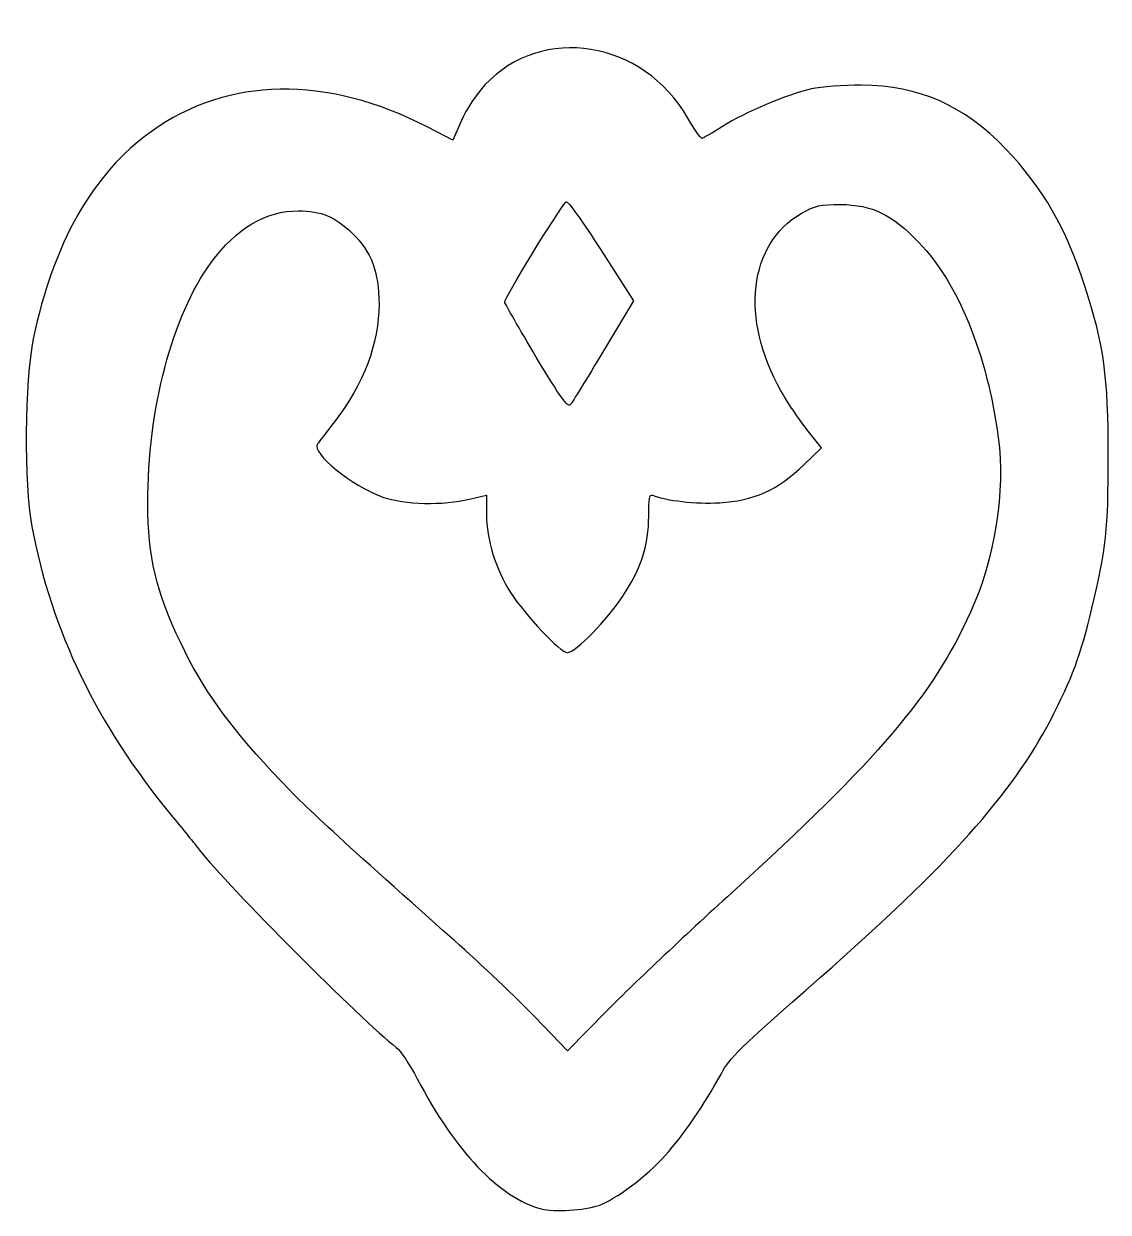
# Model space of a CAD drawing. Header units: centimetres. Extents: x -3.15 to 1.34, y 1.53 to 6.44.
import ezdxf

# ---------------------------------------------------------------- set-up
doc = ezdxf.new("R2010")
doc.units = ezdxf.units.CM
doc.header["$MEASUREMENT"] = 0
doc.layers.add('Layer 1', color=7, linetype='Continuous')

msp = doc.modelspace()

# ---------------------------------------------------------------- linework, layer by layer
at = {"layer": 'Layer 1', "color": 56}
for points, knots in [([(-1.00685, 1.54148), (-1.17916, 1.58631), (-1.36563, 1.78196), (-1.51999, 2.07986), (-1.51999, 2.07986), (-1.54936, 2.13654), (-1.58854, 2.1947), (-1.60706, 2.20911), (-1.60706, 2.20911), (-1.74905, 2.31962), (-2.3063, 2.87868), (-2.42094, 3.02564), (-2.42094, 3.02564), (-2.44, 3.05007), (-2.49272, 3.11523), (-2.5381, 3.17043), (-2.5381, 3.17043), (-2.84695, 3.54616), (-3.03275, 3.93093), (-3.11472, 4.36456), (-3.11472, 4.36456), (-3.1481, 4.54115), (-3.14474, 4.96653), (-3.10858, 5.14111), (-3.10858, 5.14111), (-3.02693, 5.53532), (-2.86145, 5.82635), (-2.62161, 5.99751), (-2.62161, 5.99751), (-2.30178, 6.22577), (-1.89681, 6.23242), (-1.47629, 6.01631), (-1.47629, 6.01631), (-1.47629, 6.01631), (-1.37265, 5.96305), (-1.37265, 5.96305), (-1.37265, 5.96305), (-1.37265, 5.96305), (-1.33715, 6.04401), (-1.33715, 6.04401), (-1.33715, 6.04401), (-1.31671, 6.09061), (-1.27537, 6.15304), (-1.23974, 6.19112), (-1.23974, 6.19112), (-1.00309, 6.44406), (-0.58699, 6.37607), (-0.40017, 6.05393), (-0.40017, 6.05393), (-0.37341, 6.00779), (-0.34751, 5.97003), (-0.34261, 5.97002), (-0.34261, 5.97002), (-0.33771, 5.97), (-0.29906, 5.99212), (-0.25671, 6.01916), (-0.25671, 6.01916), (-0.16432, 6.07817), (0.01008, 6.15192), (0.11065, 6.17451), (0.11065, 6.17451), (0.15078, 6.18353), (0.24383, 6.19038), (0.31741, 6.18975), (0.31741, 6.18975), (0.55893, 6.18766), (0.74152, 6.1072), (0.91432, 5.92668), (0.91432, 5.92668), (1.07038, 5.76367), (1.16399, 5.60105), (1.24371, 5.3545), (1.24371, 5.3545), (1.32136, 5.11431), (1.33904, 4.98487), (1.33904, 4.65645), (1.33904, 4.65645), (1.33904, 4.34532), (1.33208, 4.28046), (1.27136, 4.02579), (1.27136, 4.02579), (1.22478, 3.83044), (1.18912, 3.7341), (1.09975, 3.5621), (1.09975, 3.5621), (0.94239, 3.25925), (0.67788, 2.96383), (0.1471, 2.49811), (0.1471, 2.49811), (-0.19904, 2.1944), (-0.22422, 2.1699), (-0.26293, 2.09919), (-0.26293, 2.09919), (-0.33343, 1.97042), (-0.41834, 1.84637), (-0.49301, 1.76307), (-0.49301, 1.76307), (-0.57016, 1.67702), (-0.69915, 1.5801), (-0.76927, 1.55551), (-0.76927, 1.55551), (-0.82878, 1.53464), (-0.95248, 1.52734), (-1.00685, 1.54148)], [0, 0, 0, 0, 0.037037, 0.037037, 0.037037, 0.037037, 0.0740741, 0.0740741, 0.0740741, 0.0740741, 0.1111111, 0.1111111, 0.1111111, 0.1111111, 0.1481481, 0.1481481, 0.1481481, 0.1481481, 0.1851852, 0.1851852, 0.1851852, 0.1851852, 0.2222222, 0.2222222, 0.2222222, 0.2222222, 0.2592593, 0.2592593, 0.2592593, 0.2592593, 0.2962963, 0.2962963, 0.2962963, 0.2962963, 0.3333333, 0.3333333, 0.3333333, 0.3333333, 0.3703704, 0.3703704, 0.3703704, 0.3703704, 0.4074074, 0.4074074, 0.4074074, 0.4074074, 0.4444444, 0.4444444, 0.4444444, 0.4444444, 0.4814815, 0.4814815, 0.4814815, 0.4814815, 0.5185185, 0.5185185, 0.5185185, 0.5185185, 0.5555556, 0.5555556, 0.5555556, 0.5555556, 0.5925926, 0.5925926, 0.5925926, 0.5925926, 0.6296296, 0.6296296, 0.6296296, 0.6296296, 0.6666667, 0.6666667, 0.6666667, 0.6666667, 0.7037037, 0.7037037, 0.7037037, 0.7037037, 0.7407407, 0.7407407, 0.7407407, 0.7407407, 0.7777778, 0.7777778, 0.7777778, 0.7777778, 0.8148148, 0.8148148, 0.8148148, 0.8148148, 0.8518519, 0.8518519, 0.8518519, 0.8518519, 0.8888889, 0.8888889, 0.8888889, 0.8888889, 0.9259259, 0.9259259, 0.9259259, 0.9259259, 1, 1, 1, 1]), ([(-0.74885, 5.09167), (-0.74885, 5.09167), (-0.62551, 5.29844), (-0.62551, 5.29844), (-0.62551, 5.29844), (-0.62551, 5.29844), (-0.76021, 5.50871), (-0.76021, 5.50871), (-0.76021, 5.50871), (-0.83429, 5.62436), (-0.89919, 5.71407), (-0.90444, 5.70806), (-0.90444, 5.70806), (-0.94023, 5.66703), (-1.16104, 5.30527), (-1.15801, 5.29263), (-1.15801, 5.29263), (-1.15593, 5.28398), (-1.09714, 5.18137), (-1.02737, 5.06461), (-1.02737, 5.06461), (-0.92781, 4.898), (-0.89746, 4.85582), (-0.88636, 4.8686), (-0.88636, 4.8686), (-0.87857, 4.87756), (-0.81669, 4.97794), (-0.74885, 5.09167)], [0, 0, 0, 0, 0.125, 0.125, 0.125, 0.125, 0.25, 0.25, 0.25, 0.25, 0.375, 0.375, 0.375, 0.375, 0.5, 0.5, 0.5, 0.5, 0.625, 0.625, 0.625, 0.625, 0.75, 0.75, 0.75, 0.75, 1, 1, 1, 1]), ([(-0.21868, 2.8492), (0.39092, 3.40417), (0.61245, 3.66444), (0.7693, 4.00995), (0.7693, 4.00995), (0.86991, 4.23159), (0.91424, 4.51078), (0.88403, 4.73255), (0.88403, 4.73255), (0.83671, 5.07987), (0.71911, 5.36871), (0.55549, 5.53945), (0.55549, 5.53945), (0.44481, 5.65495), (0.3612, 5.69556), (0.23227, 5.69645), (0.23227, 5.69645), (0.14638, 5.69705), (0.12717, 5.69266), (0.06843, 5.65905), (0.06843, 5.65905), (-0.14831, 5.53503), (-0.18397, 5.22418), (-0.01564, 4.92606), (-0.01564, 4.92606), (0.01098, 4.8789), (0.05971, 4.80654), (0.09263, 4.76526), (0.09263, 4.76526), (0.09263, 4.76526), (0.15248, 4.69021), (0.15248, 4.69021), (0.15248, 4.69021), (0.15248, 4.69021), (0.07983, 4.62002), (0.07983, 4.62002), (0.07983, 4.62002), (-0.02848, 4.51538), (-0.12861, 4.47011), (-0.26861, 4.46247), (-0.26861, 4.46247), (-0.36661, 4.45712), (-0.49031, 4.47088), (-0.54652, 4.49339), (-0.54652, 4.49339), (-0.5591, 4.49842), (-0.56262, 4.47915), (-0.56235, 4.40683), (-0.56235, 4.40683), (-0.56191, 4.28984), (-0.59363, 4.19133), (-0.66874, 4.07637), (-0.66874, 4.07637), (-0.73167, 3.98005), (-0.8666, 3.8421), (-0.89788, 3.8421), (-0.89788, 3.8421), (-0.92698, 3.8421), (-1.07305, 3.99636), (-1.13372, 4.09117), (-1.13372, 4.09117), (-1.19601, 4.18851), (-1.23329, 4.30974), (-1.23329, 4.41499), (-1.23329, 4.41499), (-1.23329, 4.41499), (-1.23329, 4.49448), (-1.23329, 4.49448), (-1.23329, 4.49448), (-1.23329, 4.49448), (-1.30322, 4.47731), (-1.30322, 4.47731), (-1.30322, 4.47731), (-1.41107, 4.45083), (-1.57266, 4.45479), (-1.66173, 4.4861), (-1.66173, 4.4861), (-1.7908, 4.53146), (-1.95891, 4.66799), (-1.93232, 4.70584), (-1.93232, 4.70584), (-1.9258, 4.71513), (-1.89444, 4.75636), (-1.86264, 4.79747), (-1.86264, 4.79747), (-1.74175, 4.95375), (-1.67798, 5.12216), (-1.67819, 5.28466), (-1.67819, 5.28466), (-1.67836, 5.41816), (-1.70976, 5.50123), (-1.78878, 5.57724), (-1.78878, 5.57724), (-1.86077, 5.64648), (-1.9161, 5.66951), (-2.01167, 5.67001), (-2.01167, 5.67001), (-2.14567, 5.6707), (-2.26948, 5.59739), (-2.37308, 5.45599), (-2.37308, 5.45599), (-2.53417, 5.23616), (-2.6359, 4.84873), (-2.63466, 4.45974), (-2.63466, 4.45974), (-2.63395, 4.23651), (-2.60101, 4.09667), (-2.49863, 3.88229), (-2.49863, 3.88229), (-2.40986, 3.69641), (-2.30527, 3.54909), (-2.12122, 3.35068), (-2.12122, 3.35068), (-1.99072, 3.21), (-1.88111, 3.10844), (-1.36638, 2.65132), (-1.36638, 2.65132), (-1.25639, 2.55363), (-1.10619, 2.41086), (-1.03261, 2.33404), (-1.03261, 2.33404), (-1.03261, 2.33404), (-0.89882, 2.19437), (-0.89882, 2.19437), (-0.89882, 2.19437), (-0.89882, 2.19437), (-0.73463, 2.36167), (-0.73463, 2.36167), (-0.73463, 2.36167), (-0.64433, 2.45368), (-0.41215, 2.67307), (-0.21868, 2.8492)], [0, 0, 0, 0, 0.0294118, 0.0294118, 0.0294118, 0.0294118, 0.0588235, 0.0588235, 0.0588235, 0.0588235, 0.0882353, 0.0882353, 0.0882353, 0.0882353, 0.1176471, 0.1176471, 0.1176471, 0.1176471, 0.1470588, 0.1470588, 0.1470588, 0.1470588, 0.1764706, 0.1764706, 0.1764706, 0.1764706, 0.2058824, 0.2058824, 0.2058824, 0.2058824, 0.2352941, 0.2352941, 0.2352941, 0.2352941, 0.2647059, 0.2647059, 0.2647059, 0.2647059, 0.2941176, 0.2941176, 0.2941176, 0.2941176, 0.3235294, 0.3235294, 0.3235294, 0.3235294, 0.3529412, 0.3529412, 0.3529412, 0.3529412, 0.3823529, 0.3823529, 0.3823529, 0.3823529, 0.4117647, 0.4117647, 0.4117647, 0.4117647, 0.4411765, 0.4411765, 0.4411765, 0.4411765, 0.4705882, 0.4705882, 0.4705882, 0.4705882, 0.5, 0.5, 0.5, 0.5, 0.5294118, 0.5294118, 0.5294118, 0.5294118, 0.5588235, 0.5588235, 0.5588235, 0.5588235, 0.5882353, 0.5882353, 0.5882353, 0.5882353, 0.6176471, 0.6176471, 0.6176471, 0.6176471, 0.6470588, 0.6470588, 0.6470588, 0.6470588, 0.6764706, 0.6764706, 0.6764706, 0.6764706, 0.7058824, 0.7058824, 0.7058824, 0.7058824, 0.7352941, 0.7352941, 0.7352941, 0.7352941, 0.7647059, 0.7647059, 0.7647059, 0.7647059, 0.7941176, 0.7941176, 0.7941176, 0.7941176, 0.8235294, 0.8235294, 0.8235294, 0.8235294, 0.8529412, 0.8529412, 0.8529412, 0.8529412, 0.8823529, 0.8823529, 0.8823529, 0.8823529, 0.9117647, 0.9117647, 0.9117647, 0.9117647, 0.9411765, 0.9411765, 0.9411765, 0.9411765, 1, 1, 1, 1])]:
    msp.add_open_spline(points, degree=3, knots=knots, dxfattribs=at)

doc.saveas('drawing.dxf')
